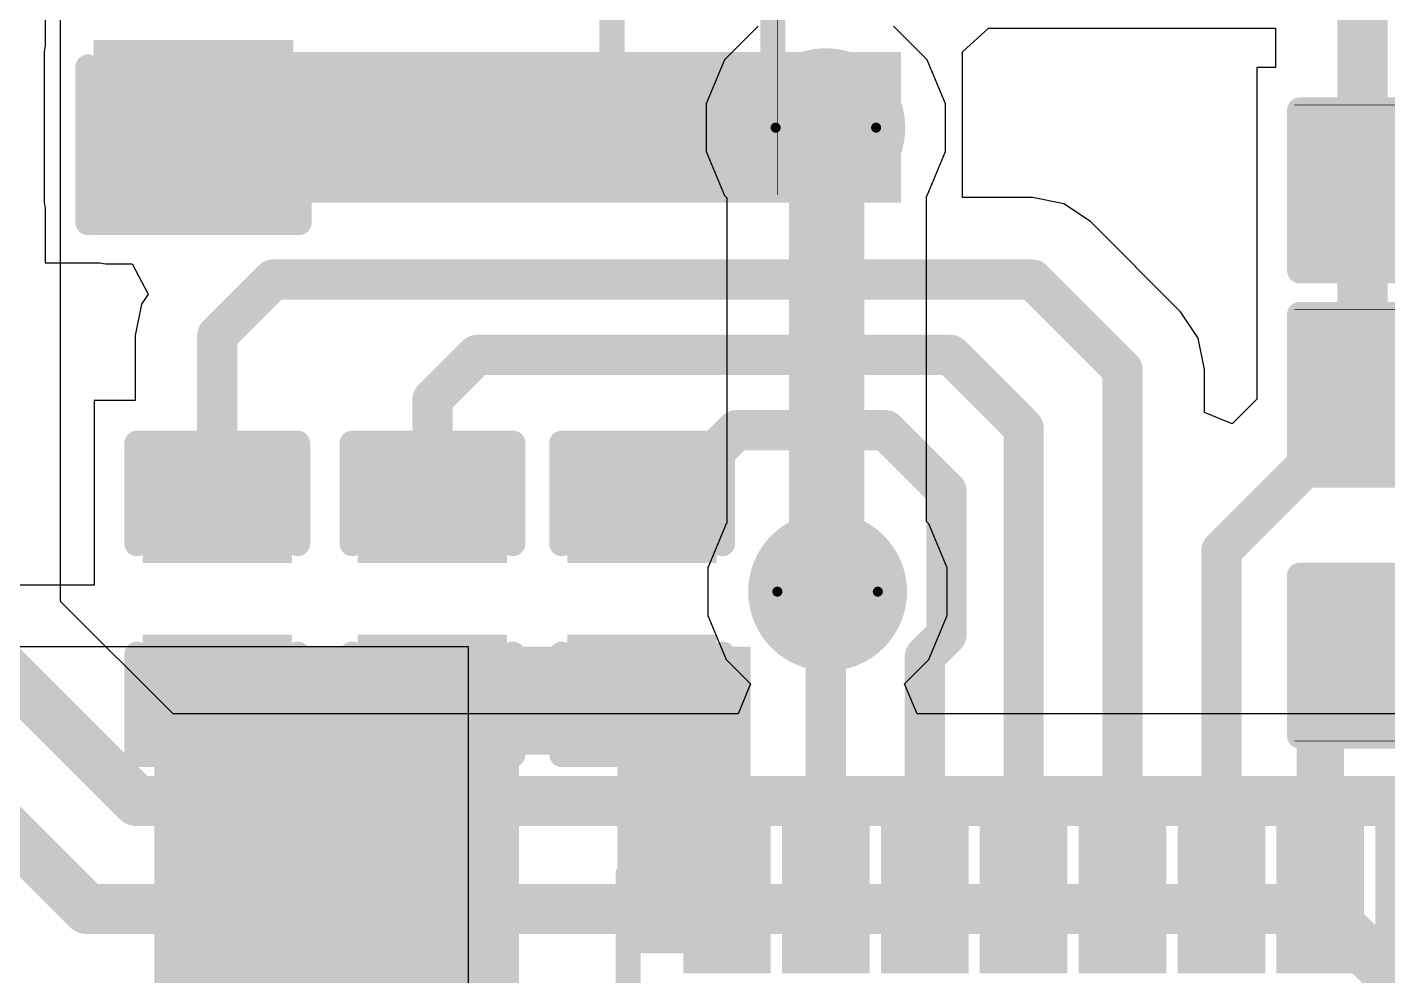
# Model space of a CAD drawing. Header units: inches. Extents: x -46 to 312, y 0 to 111.
# Drawn here: x -36.88 to -30, y 21.39 to 26.18 of the extents above; entities that cross this region are included whole.
import ezdxf

# ---------------------------------------------------------------- set-up
doc = ezdxf.new("R2010")
doc.units = ezdxf.units.IN
for name, color, linetype in [('Bottom Layer', 5, 'Continuous'), ('Bottom Solder', 6, 'Continuous'), ('Drill Drawing', 1, 'Continuous'), ('Top Layer', 1, 'Continuous'), ('Top Overlay', 2, 'Continuous'), ('Top Paste', 8, 'Continuous'), ('Top Solder', 216, 'Continuous'), ('Via Holes', 16, 'Continuous')]:
    doc.layers.add(name, color=color, linetype=linetype)

# ---------------------------------------------------------------- blocks, each defined once
blk = doc.blocks.new('20_VQFN__3_5_4_5__7')
at = {"layer": 'Top Layer'}
for points in [[(1.35, 1.87), (1.95, 1.87), (1.95, 1.63), (1.35, 1.63)], [(1.35, 1.37), (1.95, 1.37), (1.95, 1.13), (1.35, 1.13)], [(1.35, 0.87), (1.95, 0.87), (1.95, 0.63), (1.35, 0.63)], [(1.35, 0.37), (1.95, 0.37), (1.95, 0.13), (1.35, 0.13)], [(1.35, -0.13), (1.95, -0.13), (1.95, -0.37), (1.35, -0.37)], [(1.35, -0.63), (1.95, -0.63), (1.95, -0.87), (1.35, -0.87)], [(1.35, -1.13), (1.95, -1.13), (1.95, -1.37), (1.35, -1.37)]]:
    blk.add_hatch(color=1, dxfattribs=at).paths.add_polyline_path(points)
at = {"layer": 'Top Paste'}
for points in [[(1.35, 1.87), (1.95, 1.87), (1.95, 1.63), (1.35, 1.63)], [(1.35, 1.37), (1.95, 1.37), (1.95, 1.13), (1.35, 1.13)], [(1.35, 0.87), (1.95, 0.87), (1.95, 0.63), (1.35, 0.63)], [(1.35, 0.37), (1.95, 0.37), (1.95, 0.13), (1.35, 0.13)], [(1.35, -0.13), (1.95, -0.13), (1.95, -0.37), (1.35, -0.37)], [(1.35, -0.63), (1.95, -0.63), (1.95, -0.87), (1.35, -0.87)], [(1.35, -1.13), (1.95, -1.13), (1.95, -1.37), (1.35, -1.37)]]:
    blk.add_hatch(color=8, dxfattribs=at).paths.add_polyline_path(points)
at = {"layer": 'Top Solder'}
for points in [[(1.2484, 1.9716), (2.0516, 1.9716), (2.0516, 1.5284), (1.2484, 1.5284)], [(1.2484, 1.4716), (2.0516, 1.4716), (2.0516, 1.0284), (1.2484, 1.0284)], [(1.2484, 0.9716), (2.0516, 0.9716), (2.0516, 0.5284), (1.2484, 0.5284)], [(1.2484, 0.4716), (2.0516, 0.4716), (2.0516, 0.0284), (1.2484, 0.0284)], [(1.2484, -0.0284), (2.0516, -0.0284), (2.0516, -0.4716), (1.2484, -0.4716)], [(1.2484, -0.5284), (2.0516, -0.5284), (2.0516, -0.9716), (1.2484, -0.9716)], [(1.2484, -1.0284), (2.0516, -1.0284), (2.0516, -1.4716), (1.2484, -1.4716)], [(1.2484, -1.5284), (2.0516, -1.5284), (2.0516, -1.9716), (1.2484, -1.9716)]]:
    blk.add_hatch(color=216, dxfattribs=at).paths.add_polyline_path(points)
at = {"layer": 'Top Overlay'}
for points in [[(1.1, 2.25, 0.127, 0.127, 0), (1.75, 2.25, 0.127, 0.127, 0)], [(1.75, 2.25, 0.127, 0.127, 0), (1.75, 2.1, 0.127, 0.127, 0)]]:
    blk.add_lwpolyline(points, format="xyseb", dxfattribs=at)
for points in [[(1.7182, 2.25, 0.0635, 0.0635, 1), (1.7817, 2.25, 0.0635, 0.0635, 1)], [(1.7182, 2.25, 0.0635, 0.0635, 1), (1.7817, 2.25, 0.0635, 0.0635, 1)], [(1.7182, 2.1, 0.0635, 0.0635, 1), (1.7817, 2.1, 0.0635, 0.0635, 1)]]:
    blk.add_lwpolyline(points, format="xyseb", close=True, dxfattribs=at)
blk = doc.blocks.new('R___0402_16')
at = {"layer": 'Top Layer'}
for points in [[(-0.6985, -0.3175), (-0.6985, 0.3175), (-0.2413, 0.3175), (-0.2413, -0.3175)], [(0.2413, -0.3175), (0.2413, 0.3175), (0.6985, 0.3175), (0.6985, -0.3175)]]:
    blk.add_hatch(color=1, dxfattribs=at).paths.add_polyline_path(points)
at = {"layer": 'Top Paste'}
for points in [[(-0.6985, -0.3175), (-0.6985, 0.3175), (-0.2413, 0.3175), (-0.2413, -0.3175)], [(0.2413, -0.3175), (0.2413, 0.3175), (0.6985, 0.3175), (0.6985, -0.3175)]]:
    blk.add_hatch(color=8, dxfattribs=at).paths.add_polyline_path(points)
at = {"layer": 'Top Solder'}
for points in [[(-0.7535, -0.3725), (-0.7535, 0.3725), (-0.1863, 0.3725), (-0.1863, -0.3725)], [(0.1863, -0.3725), (0.1863, 0.3725), (0.7535, 0.3725), (0.7535, -0.3725)]]:
    blk.add_hatch(color=216, dxfattribs=at).paths.add_polyline_path(points)
at = {"layer": 'Top Overlay'}
for points in [[(-0.7874, -0.4064, 0.127, 0.127, 0), (-0.7874, 0.4064, 0.127, 0.127, 0)], [(-0.7874, 0.4064, 0.127, 0.127, 0), (0.7874, 0.4064, 0.127, 0.127, 0)], [(0.7874, -0.4064, 0.127, 0.127, 0), (0.7874, 0.4064, 0.127, 0.127, 0)], [(-0.7874, -0.4064, 0.127, 0.127, 0), (0.7874, -0.4064, 0.127, 0.127, 0)], [(-0.8128, -0.4318, 0.00323, 0.00323, 0), (0.8128, -0.4318, 0.00323, 0.00323, 0)]]:
    blk.add_lwpolyline(points, format="xyseb", dxfattribs=at)
for points in [[(-0.8191, 0.4064, 0.0635, 0.0635, 1), (-0.7556, 0.4064, 0.0635, 0.0635, 1)], [(-0.8191, 0.4064, 0.0635, 0.0635, 1), (-0.7556, 0.4064, 0.0635, 0.0635, 1)], [(0.7556, 0.4064, 0.0635, 0.0635, 1), (0.8191, 0.4064, 0.0635, 0.0635, 1)], [(0.7556, 0.4064, 0.0635, 0.0635, 1), (0.8191, 0.4064, 0.0635, 0.0635, 1)], [(-0.8191, -0.4064, 0.0635, 0.0635, 1), (-0.7556, -0.4064, 0.0635, 0.0635, 1)], [(-0.8191, -0.4064, 0.0635, 0.0635, 1), (-0.7556, -0.4064, 0.0635, 0.0635, 1)], [(0.7556, -0.4064, 0.0635, 0.0635, 1), (0.8191, -0.4064, 0.0635, 0.0635, 1)], [(0.7556, -0.4064, 0.0635, 0.0635, 1), (0.8191, -0.4064, 0.0635, 0.0635, 1)], [(-0.8136, -0.4318, 0.00161, 0.00161, 1), (-0.812, -0.4318, 0.00161, 0.00161, 1)], [(0.812, -0.4318, 0.00161, 0.00161, 1), (0.8136, -0.4318, 0.00161, 0.00161, 1)]]:
    blk.add_lwpolyline(points, format="xyseb", close=True, dxfattribs=at)
blk = doc.blocks.new('R___0402_17')
at = {"layer": 'Top Layer'}
for points in [[(-0.6985, -0.3175), (-0.6985, 0.3175), (-0.2413, 0.3175), (-0.2413, -0.3175)], [(0.2413, -0.3175), (0.2413, 0.3175), (0.6985, 0.3175), (0.6985, -0.3175)]]:
    blk.add_hatch(color=1, dxfattribs=at).paths.add_polyline_path(points)
at = {"layer": 'Top Paste'}
for points in [[(-0.6985, -0.3175), (-0.6985, 0.3175), (-0.2413, 0.3175), (-0.2413, -0.3175)], [(0.2413, -0.3175), (0.2413, 0.3175), (0.6985, 0.3175), (0.6985, -0.3175)]]:
    blk.add_hatch(color=8, dxfattribs=at).paths.add_polyline_path(points)
at = {"layer": 'Top Solder'}
for points in [[(-0.7535, -0.3725), (-0.7535, 0.3725), (-0.1863, 0.3725), (-0.1863, -0.3725)], [(0.1863, -0.3725), (0.1863, 0.3725), (0.7535, 0.3725), (0.7535, -0.3725)]]:
    blk.add_hatch(color=216, dxfattribs=at).paths.add_polyline_path(points)
at = {"layer": 'Top Overlay'}
for points in [[(-0.7874, 0.4064, 0.127, 0.127, 0), (-0.7874, -0.4064, 0.127, 0.127, 0)], [(0.7874, 0.4064, 0.127, 0.127, 0), (-0.7874, 0.4064, 0.127, 0.127, 0)], [(0.7874, 0.4064, 0.127, 0.127, 0), (0.7874, -0.4064, 0.127, 0.127, 0)], [(0.7874, -0.4064, 0.127, 0.127, 0), (-0.7874, -0.4064, 0.127, 0.127, 0)], [(0.8128, -0.4318, 0.00323, 0.00323, 0), (-0.8128, -0.4318, 0.00323, 0.00323, 0)]]:
    blk.add_lwpolyline(points, format="xyseb", dxfattribs=at)
for points in [[(-0.8191, 0.4064, 0.0635, 0.0635, 1), (-0.7556, 0.4064, 0.0635, 0.0635, 1)], [(-0.8191, 0.4064, 0.0635, 0.0635, 1), (-0.7556, 0.4064, 0.0635, 0.0635, 1)], [(0.7556, 0.4064, 0.0635, 0.0635, 1), (0.8191, 0.4064, 0.0635, 0.0635, 1)], [(0.7556, 0.4064, 0.0635, 0.0635, 1), (0.8191, 0.4064, 0.0635, 0.0635, 1)], [(-0.8191, -0.4064, 0.0635, 0.0635, 1), (-0.7556, -0.4064, 0.0635, 0.0635, 1)], [(-0.8191, -0.4064, 0.0635, 0.0635, 1), (-0.7556, -0.4064, 0.0635, 0.0635, 1)], [(0.7556, -0.4064, 0.0635, 0.0635, 1), (0.8191, -0.4064, 0.0635, 0.0635, 1)], [(0.7556, -0.4064, 0.0635, 0.0635, 1), (0.8191, -0.4064, 0.0635, 0.0635, 1)], [(-0.8136, -0.4318, 0.00161, 0.00161, 1), (-0.812, -0.4318, 0.00161, 0.00161, 1)], [(0.812, -0.4318, 0.00161, 0.00161, 1), (0.8136, -0.4318, 0.00161, 0.00161, 1)]]:
    blk.add_lwpolyline(points, format="xyseb", close=True, dxfattribs=at)
blk = doc.blocks.new('R___0402_18')
at = {"layer": 'Top Layer'}
for points in [[(-0.6985, -0.3175), (-0.6985, 0.3175), (-0.2413, 0.3175), (-0.2413, -0.3175)], [(0.2413, -0.3175), (0.2413, 0.3175), (0.6985, 0.3175), (0.6985, -0.3175)]]:
    blk.add_hatch(color=1, dxfattribs=at).paths.add_polyline_path(points)
at = {"layer": 'Top Paste'}
for points in [[(-0.6985, -0.3175), (-0.6985, 0.3175), (-0.2413, 0.3175), (-0.2413, -0.3175)], [(0.2413, -0.3175), (0.2413, 0.3175), (0.6985, 0.3175), (0.6985, -0.3175)]]:
    blk.add_hatch(color=8, dxfattribs=at).paths.add_polyline_path(points)
at = {"layer": 'Top Solder'}
for points in [[(-0.7535, -0.3725), (-0.7535, 0.3725), (-0.1863, 0.3725), (-0.1863, -0.3725)], [(0.1863, -0.3725), (0.1863, 0.3725), (0.7535, 0.3725), (0.7535, -0.3725)]]:
    blk.add_hatch(color=216, dxfattribs=at).paths.add_polyline_path(points)
at = {"layer": 'Top Overlay'}
for points in [[(-0.7874, 0.4064, 0.127, 0.127, 0), (-0.7874, -0.4064, 0.127, 0.127, 0)], [(0.7874, 0.4064, 0.127, 0.127, 0), (-0.7874, 0.4064, 0.127, 0.127, 0)], [(0.7874, 0.4064, 0.127, 0.127, 0), (0.7874, -0.4064, 0.127, 0.127, 0)], [(0.7874, -0.4064, 0.127, 0.127, 0), (-0.7874, -0.4064, 0.127, 0.127, 0)], [(0.8128, -0.4318, 0.00323, 0.00323, 0), (-0.8128, -0.4318, 0.00323, 0.00323, 0)]]:
    blk.add_lwpolyline(points, format="xyseb", dxfattribs=at)
for points in [[(-0.8191, 0.4064, 0.0635, 0.0635, 1), (-0.7556, 0.4064, 0.0635, 0.0635, 1)], [(-0.8191, 0.4064, 0.0635, 0.0635, 1), (-0.7556, 0.4064, 0.0635, 0.0635, 1)], [(0.7556, 0.4064, 0.0635, 0.0635, 1), (0.8191, 0.4064, 0.0635, 0.0635, 1)], [(0.7556, 0.4064, 0.0635, 0.0635, 1), (0.8191, 0.4064, 0.0635, 0.0635, 1)], [(-0.8191, -0.4064, 0.0635, 0.0635, 1), (-0.7556, -0.4064, 0.0635, 0.0635, 1)], [(-0.8191, -0.4064, 0.0635, 0.0635, 1), (-0.7556, -0.4064, 0.0635, 0.0635, 1)], [(0.7556, -0.4064, 0.0635, 0.0635, 1), (0.8191, -0.4064, 0.0635, 0.0635, 1)], [(0.7556, -0.4064, 0.0635, 0.0635, 1), (0.8191, -0.4064, 0.0635, 0.0635, 1)], [(-0.8136, -0.4318, 0.00161, 0.00161, 1), (-0.812, -0.4318, 0.00161, 0.00161, 1)], [(0.812, -0.4318, 0.00161, 0.00161, 1), (0.8136, -0.4318, 0.00161, 0.00161, 1)]]:
    blk.add_lwpolyline(points, format="xyseb", close=True, dxfattribs=at)
blk = doc.blocks.new('R___0402_22')
at = {"layer": 'Top Layer'}
for points in [[(-0.6985, -0.3175), (-0.6985, 0.3175), (-0.2413, 0.3175), (-0.2413, -0.3175)], [(0.2413, -0.3175), (0.2413, 0.3175), (0.6985, 0.3175), (0.6985, -0.3175)]]:
    blk.add_hatch(color=1, dxfattribs=at).paths.add_polyline_path(points)
at = {"layer": 'Top Paste'}
for points in [[(-0.6985, -0.3175), (-0.6985, 0.3175), (-0.2413, 0.3175), (-0.2413, -0.3175)], [(0.2413, -0.3175), (0.2413, 0.3175), (0.6985, 0.3175), (0.6985, -0.3175)]]:
    blk.add_hatch(color=8, dxfattribs=at).paths.add_polyline_path(points)
at = {"layer": 'Top Solder'}
for points in [[(-0.7535, -0.3725), (-0.7535, 0.3725), (-0.1863, 0.3725), (-0.1863, -0.3725)], [(0.1863, -0.3725), (0.1863, 0.3725), (0.7535, 0.3725), (0.7535, -0.3725)]]:
    blk.add_hatch(color=216, dxfattribs=at).paths.add_polyline_path(points)
at = {"layer": 'Top Overlay'}
for points in [[(-0.7874, 0.4064, 0.127, 0.127, 0), (-0.7874, -0.4064, 0.127, 0.127, 0)], [(-0.7874, 0.4064, 0.127, 0.127, 0), (0.7874, 0.4064, 0.127, 0.127, 0)], [(0.7874, 0.4064, 0.127, 0.127, 0), (0.7874, -0.4064, 0.127, 0.127, 0)], [(-0.7874, -0.4064, 0.127, 0.127, 0), (0.7874, -0.4064, 0.127, 0.127, 0)], [(-0.8128, -0.4318, 0.00323, 0.00323, 0), (0.8128, -0.4318, 0.00323, 0.00323, 0)]]:
    blk.add_lwpolyline(points, format="xyseb", dxfattribs=at)
for points in [[(-0.8191, 0.4064, 0.0635, 0.0635, 1), (-0.7556, 0.4064, 0.0635, 0.0635, 1)], [(-0.8191, 0.4064, 0.0635, 0.0635, 1), (-0.7556, 0.4064, 0.0635, 0.0635, 1)], [(0.7556, 0.4064, 0.0635, 0.0635, 1), (0.8191, 0.4064, 0.0635, 0.0635, 1)], [(0.7556, 0.4064, 0.0635, 0.0635, 1), (0.8191, 0.4064, 0.0635, 0.0635, 1)], [(-0.8191, -0.4064, 0.0635, 0.0635, 1), (-0.7556, -0.4064, 0.0635, 0.0635, 1)], [(-0.8191, -0.4064, 0.0635, 0.0635, 1), (-0.7556, -0.4064, 0.0635, 0.0635, 1)], [(0.7556, -0.4064, 0.0635, 0.0635, 1), (0.8191, -0.4064, 0.0635, 0.0635, 1)], [(0.7556, -0.4064, 0.0635, 0.0635, 1), (0.8191, -0.4064, 0.0635, 0.0635, 1)], [(-0.8136, -0.4318, 0.00161, 0.00161, 1), (-0.812, -0.4318, 0.00161, 0.00161, 1)], [(0.812, -0.4318, 0.00161, 0.00161, 1), (0.8136, -0.4318, 0.00161, 0.00161, 1)]]:
    blk.add_lwpolyline(points, format="xyseb", close=True, dxfattribs=at)
blk = doc.blocks.new('C___0402_52')
at = {"layer": 'Top Layer'}
for points in [[(-0.6985, -0.3175), (-0.6985, 0.3175), (-0.2413, 0.3175), (-0.2413, -0.3175)], [(0.2413, -0.3175), (0.2413, 0.3175), (0.6985, 0.3175), (0.6985, -0.3175)]]:
    blk.add_hatch(color=1, dxfattribs=at).paths.add_polyline_path(points)
at = {"layer": 'Top Paste'}
for points in [[(-0.6985, -0.3175), (-0.6985, 0.3175), (-0.2413, 0.3175), (-0.2413, -0.3175)], [(0.2413, -0.3175), (0.2413, 0.3175), (0.6985, 0.3175), (0.6985, -0.3175)]]:
    blk.add_hatch(color=8, dxfattribs=at).paths.add_polyline_path(points)
at = {"layer": 'Top Solder'}
for points in [[(-0.7585, -0.3775), (-0.7585, 0.3775), (-0.1813, 0.3775), (-0.1813, -0.3775)], [(0.1813, -0.3775), (0.1813, 0.3775), (0.7585, 0.3775), (0.7585, -0.3775)]]:
    blk.add_hatch(color=216, dxfattribs=at).paths.add_polyline_path(points)
at = {"layer": 'Top Overlay'}
for points in [[(-0.7874, 0.4064, 0.127, 0.127, 0), (-0.7874, -0.4064, 0.127, 0.127, 0)], [(-0.7874, 0.4064, 0.127, 0.127, 0), (-0.2794, 0.4064, 0.127, 0.127, 0)], [(0.2794, 0.4064, 0.127, 0.127, 0), (0.7874, 0.4064, 0.127, 0.127, 0)], [(0.7874, 0.4064, 0.127, 0.127, 0), (0.7874, -0.4064, 0.127, 0.127, 0)], [(-0.7874, -0.4064, 0.127, 0.127, 0), (-0.2794, -0.4064, 0.127, 0.127, 0)], [(0.2794, -0.4064, 0.127, 0.127, 0), (0.7874, -0.4064, 0.127, 0.127, 0)]]:
    blk.add_lwpolyline(points, format="xyseb", dxfattribs=at)
for points in [[(-0.8191, 0.4064, 0.0635, 0.0635, 1), (-0.7556, 0.4064, 0.0635, 0.0635, 1)], [(-0.8191, 0.4064, 0.0635, 0.0635, 1), (-0.7556, 0.4064, 0.0635, 0.0635, 1)], [(-0.3111, 0.4064, 0.0635, 0.0635, 1), (-0.2477, 0.4064, 0.0635, 0.0635, 1)], [(0.2477, 0.4064, 0.0635, 0.0635, 1), (0.3111, 0.4064, 0.0635, 0.0635, 1)], [(0.7556, 0.4064, 0.0635, 0.0635, 1), (0.8191, 0.4064, 0.0635, 0.0635, 1)], [(0.7556, 0.4064, 0.0635, 0.0635, 1), (0.8191, 0.4064, 0.0635, 0.0635, 1)], [(-0.8191, -0.4064, 0.0635, 0.0635, 1), (-0.7556, -0.4064, 0.0635, 0.0635, 1)], [(-0.8191, -0.4064, 0.0635, 0.0635, 1), (-0.7556, -0.4064, 0.0635, 0.0635, 1)], [(-0.3111, -0.4064, 0.0635, 0.0635, 1), (-0.2477, -0.4064, 0.0635, 0.0635, 1)], [(0.2477, -0.4064, 0.0635, 0.0635, 1), (0.3111, -0.4064, 0.0635, 0.0635, 1)], [(0.7556, -0.4064, 0.0635, 0.0635, 1), (0.8191, -0.4064, 0.0635, 0.0635, 1)], [(0.7556, -0.4064, 0.0635, 0.0635, 1), (0.8191, -0.4064, 0.0635, 0.0635, 1)]]:
    blk.add_lwpolyline(points, format="xyseb", close=True, dxfattribs=at)
blk = doc.blocks.new('C___0402_53')
at = {"layer": 'Top Layer'}
for points in [[(-0.6985, -0.3175), (-0.6985, 0.3175), (-0.2413, 0.3175), (-0.2413, -0.3175)], [(0.2413, -0.3175), (0.2413, 0.3175), (0.6985, 0.3175), (0.6985, -0.3175)]]:
    blk.add_hatch(color=1, dxfattribs=at).paths.add_polyline_path(points)
at = {"layer": 'Top Paste'}
for points in [[(-0.6985, -0.3175), (-0.6985, 0.3175), (-0.2413, 0.3175), (-0.2413, -0.3175)], [(0.2413, -0.3175), (0.2413, 0.3175), (0.6985, 0.3175), (0.6985, -0.3175)]]:
    blk.add_hatch(color=8, dxfattribs=at).paths.add_polyline_path(points)
at = {"layer": 'Top Solder'}
for points in [[(-0.7585, -0.3775), (-0.7585, 0.3775), (-0.1813, 0.3775), (-0.1813, -0.3775)], [(0.1813, -0.3775), (0.1813, 0.3775), (0.7585, 0.3775), (0.7585, -0.3775)]]:
    blk.add_hatch(color=216, dxfattribs=at).paths.add_polyline_path(points)
at = {"layer": 'Top Overlay'}
for points in [[(-0.7874, 0.4064, 0.127, 0.127, 0), (-0.2794, 0.4064, 0.127, 0.127, 0)], [(-0.7874, 0.4064, 0.127, 0.127, 0), (-0.7874, -0.4064, 0.127, 0.127, 0)], [(0.2794, 0.4064, 0.127, 0.127, 0), (0.7874, 0.4064, 0.127, 0.127, 0)], [(0.7874, 0.4064, 0.127, 0.127, 0), (0.7874, -0.4064, 0.127, 0.127, 0)], [(-0.7874, -0.4064, 0.127, 0.127, 0), (-0.2794, -0.4064, 0.127, 0.127, 0)], [(0.2794, -0.4064, 0.127, 0.127, 0), (0.7874, -0.4064, 0.127, 0.127, 0)]]:
    blk.add_lwpolyline(points, format="xyseb", dxfattribs=at)
for points in [[(-0.8191, 0.4064, 0.0635, 0.0635, 1), (-0.7556, 0.4064, 0.0635, 0.0635, 1)], [(-0.8191, 0.4064, 0.0635, 0.0635, 1), (-0.7556, 0.4064, 0.0635, 0.0635, 1)], [(-0.3111, 0.4064, 0.0635, 0.0635, 1), (-0.2477, 0.4064, 0.0635, 0.0635, 1)], [(0.2477, 0.4064, 0.0635, 0.0635, 1), (0.3111, 0.4064, 0.0635, 0.0635, 1)], [(0.7556, 0.4064, 0.0635, 0.0635, 1), (0.8191, 0.4064, 0.0635, 0.0635, 1)], [(0.7556, 0.4064, 0.0635, 0.0635, 1), (0.8191, 0.4064, 0.0635, 0.0635, 1)], [(-0.8191, -0.4064, 0.0635, 0.0635, 1), (-0.7556, -0.4064, 0.0635, 0.0635, 1)], [(-0.8191, -0.4064, 0.0635, 0.0635, 1), (-0.7556, -0.4064, 0.0635, 0.0635, 1)], [(-0.3111, -0.4064, 0.0635, 0.0635, 1), (-0.2477, -0.4064, 0.0635, 0.0635, 1)], [(0.2477, -0.4064, 0.0635, 0.0635, 1), (0.3111, -0.4064, 0.0635, 0.0635, 1)], [(0.7556, -0.4064, 0.0635, 0.0635, 1), (0.8191, -0.4064, 0.0635, 0.0635, 1)], [(0.7556, -0.4064, 0.0635, 0.0635, 1), (0.8191, -0.4064, 0.0635, 0.0635, 1)]]:
    blk.add_lwpolyline(points, format="xyseb", close=True, dxfattribs=at)
blk = doc.blocks.new('C___0402_54')
at = {"layer": 'Top Layer'}
for points in [[(-0.6985, -0.3175), (-0.6985, 0.3175), (-0.2413, 0.3175), (-0.2413, -0.3175)], [(0.2413, -0.3175), (0.2413, 0.3175), (0.6985, 0.3175), (0.6985, -0.3175)]]:
    blk.add_hatch(color=1, dxfattribs=at).paths.add_polyline_path(points)
at = {"layer": 'Top Paste'}
for points in [[(-0.6985, -0.3175), (-0.6985, 0.3175), (-0.2413, 0.3175), (-0.2413, -0.3175)], [(0.2413, -0.3175), (0.2413, 0.3175), (0.6985, 0.3175), (0.6985, -0.3175)]]:
    blk.add_hatch(color=8, dxfattribs=at).paths.add_polyline_path(points)
at = {"layer": 'Top Solder'}
for points in [[(-0.7585, -0.3775), (-0.7585, 0.3775), (-0.1813, 0.3775), (-0.1813, -0.3775)], [(0.1813, -0.3775), (0.1813, 0.3775), (0.7585, 0.3775), (0.7585, -0.3775)]]:
    blk.add_hatch(color=216, dxfattribs=at).paths.add_polyline_path(points)
at = {"layer": 'Top Overlay'}
for points in [[(-0.7874, 0.4064, 0.127, 0.127, 0), (-0.2794, 0.4064, 0.127, 0.127, 0)], [(-0.7874, 0.4064, 0.127, 0.127, 0), (-0.7874, -0.4064, 0.127, 0.127, 0)], [(0.2794, 0.4064, 0.127, 0.127, 0), (0.7874, 0.4064, 0.127, 0.127, 0)], [(0.7874, 0.4064, 0.127, 0.127, 0), (0.7874, -0.4064, 0.127, 0.127, 0)], [(-0.7874, -0.4064, 0.127, 0.127, 0), (-0.2794, -0.4064, 0.127, 0.127, 0)], [(0.2794, -0.4064, 0.127, 0.127, 0), (0.7874, -0.4064, 0.127, 0.127, 0)]]:
    blk.add_lwpolyline(points, format="xyseb", dxfattribs=at)
for points in [[(-0.8191, 0.4064, 0.0635, 0.0635, 1), (-0.7556, 0.4064, 0.0635, 0.0635, 1)], [(-0.8191, 0.4064, 0.0635, 0.0635, 1), (-0.7556, 0.4064, 0.0635, 0.0635, 1)], [(-0.3111, 0.4064, 0.0635, 0.0635, 1), (-0.2477, 0.4064, 0.0635, 0.0635, 1)], [(0.2477, 0.4064, 0.0635, 0.0635, 1), (0.3111, 0.4064, 0.0635, 0.0635, 1)], [(0.7556, 0.4064, 0.0635, 0.0635, 1), (0.8191, 0.4064, 0.0635, 0.0635, 1)], [(0.7556, 0.4064, 0.0635, 0.0635, 1), (0.8191, 0.4064, 0.0635, 0.0635, 1)], [(-0.8191, -0.4064, 0.0635, 0.0635, 1), (-0.7556, -0.4064, 0.0635, 0.0635, 1)], [(-0.8191, -0.4064, 0.0635, 0.0635, 1), (-0.7556, -0.4064, 0.0635, 0.0635, 1)], [(-0.3111, -0.4064, 0.0635, 0.0635, 1), (-0.2477, -0.4064, 0.0635, 0.0635, 1)], [(0.2477, -0.4064, 0.0635, 0.0635, 1), (0.3111, -0.4064, 0.0635, 0.0635, 1)], [(0.7556, -0.4064, 0.0635, 0.0635, 1), (0.8191, -0.4064, 0.0635, 0.0635, 1)], [(0.7556, -0.4064, 0.0635, 0.0635, 1), (0.8191, -0.4064, 0.0635, 0.0635, 1)]]:
    blk.add_lwpolyline(points, format="xyseb", close=True, dxfattribs=at)
blk = doc.blocks.new('C___0402_55')
at = {"layer": 'Top Layer'}
for points in [[(-0.6985, -0.3175), (-0.6985, 0.3175), (-0.2413, 0.3175), (-0.2413, -0.3175)], [(0.2413, -0.3175), (0.2413, 0.3175), (0.6985, 0.3175), (0.6985, -0.3175)]]:
    blk.add_hatch(color=1, dxfattribs=at).paths.add_polyline_path(points)
at = {"layer": 'Top Paste'}
for points in [[(-0.6985, -0.3175), (-0.6985, 0.3175), (-0.2413, 0.3175), (-0.2413, -0.3175)], [(0.2413, -0.3175), (0.2413, 0.3175), (0.6985, 0.3175), (0.6985, -0.3175)]]:
    blk.add_hatch(color=8, dxfattribs=at).paths.add_polyline_path(points)
at = {"layer": 'Top Solder'}
for points in [[(-0.7585, -0.3775), (-0.7585, 0.3775), (-0.1813, 0.3775), (-0.1813, -0.3775)], [(0.1813, -0.3775), (0.1813, 0.3775), (0.7585, 0.3775), (0.7585, -0.3775)]]:
    blk.add_hatch(color=216, dxfattribs=at).paths.add_polyline_path(points)
at = {"layer": 'Top Overlay'}
for points in [[(-0.2794, 0.4064, 0.127, 0.127, 0), (-0.7874, 0.4064, 0.127, 0.127, 0)], [(-0.7874, -0.4064, 0.127, 0.127, 0), (-0.7874, 0.4064, 0.127, 0.127, 0)], [(0.7874, 0.4064, 0.127, 0.127, 0), (0.2794, 0.4064, 0.127, 0.127, 0)], [(0.7874, -0.4064, 0.127, 0.127, 0), (0.7874, 0.4064, 0.127, 0.127, 0)], [(-0.2794, -0.4064, 0.127, 0.127, 0), (-0.7874, -0.4064, 0.127, 0.127, 0)], [(0.7874, -0.4064, 0.127, 0.127, 0), (0.2794, -0.4064, 0.127, 0.127, 0)]]:
    blk.add_lwpolyline(points, format="xyseb", dxfattribs=at)
for points in [[(-0.8191, 0.4064, 0.0635, 0.0635, 1), (-0.7556, 0.4064, 0.0635, 0.0635, 1)], [(-0.8191, 0.4064, 0.0635, 0.0635, 1), (-0.7556, 0.4064, 0.0635, 0.0635, 1)], [(-0.3111, 0.4064, 0.0635, 0.0635, 1), (-0.2477, 0.4064, 0.0635, 0.0635, 1)], [(0.2477, 0.4064, 0.0635, 0.0635, 1), (0.3111, 0.4064, 0.0635, 0.0635, 1)], [(0.7556, 0.4064, 0.0635, 0.0635, 1), (0.8191, 0.4064, 0.0635, 0.0635, 1)], [(0.7556, 0.4064, 0.0635, 0.0635, 1), (0.8191, 0.4064, 0.0635, 0.0635, 1)], [(-0.8191, -0.4064, 0.0635, 0.0635, 1), (-0.7556, -0.4064, 0.0635, 0.0635, 1)], [(-0.8191, -0.4064, 0.0635, 0.0635, 1), (-0.7556, -0.4064, 0.0635, 0.0635, 1)], [(-0.3111, -0.4064, 0.0635, 0.0635, 1), (-0.2477, -0.4064, 0.0635, 0.0635, 1)], [(0.2477, -0.4064, 0.0635, 0.0635, 1), (0.3111, -0.4064, 0.0635, 0.0635, 1)], [(0.7556, -0.4064, 0.0635, 0.0635, 1), (0.8191, -0.4064, 0.0635, 0.0635, 1)], [(0.7556, -0.4064, 0.0635, 0.0635, 1), (0.8191, -0.4064, 0.0635, 0.0635, 1)]]:
    blk.add_lwpolyline(points, format="xyseb", close=True, dxfattribs=at)
blk = doc.blocks.new('C___0603_56')
at = {"layer": 'Top Layer'}
for points in [[(-0.381, 0.4445), (-0.381, -0.4445), (-1.143, -0.4445), (-1.143, 0.4445)], [(1.143, 0.4445), (1.143, -0.4445), (0.381, -0.4445), (0.381, 0.4445)]]:
    blk.add_hatch(color=1, dxfattribs=at).paths.add_polyline_path(points)
at = {"layer": 'Top Paste'}
for points in [[(-0.381, 0.4445), (-0.381, -0.4445), (-1.143, -0.4445), (-1.143, 0.4445)], [(1.143, 0.4445), (1.143, -0.4445), (0.381, -0.4445), (0.381, 0.4445)]]:
    blk.add_hatch(color=8, dxfattribs=at).paths.add_polyline_path(points)
at = {"layer": 'Top Solder'}
for points in [[(-0.321, 0.5045), (-0.321, -0.5045), (-1.203, -0.5045), (-1.203, 0.5045)], [(1.203, 0.5045), (1.203, -0.5045), (0.321, -0.5045), (0.321, 0.5045)]]:
    blk.add_hatch(color=216, dxfattribs=at).paths.add_polyline_path(points)
at = {"layer": 'Top Overlay'}
for points in [[(-1.2446, -0.5334, 0.127, 0.127, 0), (-1.2446, 0.5334, 0.127, 0.127, 0)], [(-0.4572, 0.5334, 0.127, 0.127, 0), (-1.2446, 0.5334, 0.127, 0.127, 0)], [(1.2446, 0.5334, 0.127, 0.127, 0), (0.4572, 0.5334, 0.127, 0.127, 0)], [(1.2446, -0.5334, 0.127, 0.127, 0), (1.2446, 0.5334, 0.127, 0.127, 0)], [(-0.4572, -0.5334, 0.127, 0.127, 0), (-1.2446, -0.5334, 0.127, 0.127, 0)], [(1.2446, -0.5334, 0.127, 0.127, 0), (0.4572, -0.5334, 0.127, 0.127, 0)]]:
    blk.add_lwpolyline(points, format="xyseb", dxfattribs=at)
for points in [[(-1.2764, 0.5334, 0.0635, 0.0635, 1), (-1.2128, 0.5334, 0.0635, 0.0635, 1)], [(-1.2764, 0.5334, 0.0635, 0.0635, 1), (-1.2128, 0.5334, 0.0635, 0.0635, 1)], [(-0.4889, 0.5334, 0.0635, 0.0635, 1), (-0.4254, 0.5334, 0.0635, 0.0635, 1)], [(0.4254, 0.5334, 0.0635, 0.0635, 1), (0.4889, 0.5334, 0.0635, 0.0635, 1)], [(1.2128, 0.5334, 0.0635, 0.0635, 1), (1.2764, 0.5334, 0.0635, 0.0635, 1)], [(1.2128, 0.5334, 0.0635, 0.0635, 1), (1.2764, 0.5334, 0.0635, 0.0635, 1)], [(-1.2764, -0.5334, 0.0635, 0.0635, 1), (-1.2128, -0.5334, 0.0635, 0.0635, 1)], [(-1.2764, -0.5334, 0.0635, 0.0635, 1), (-1.2128, -0.5334, 0.0635, 0.0635, 1)], [(-0.4889, -0.5334, 0.0635, 0.0635, 1), (-0.4254, -0.5334, 0.0635, 0.0635, 1)], [(0.4254, -0.5334, 0.0635, 0.0635, 1), (0.4889, -0.5334, 0.0635, 0.0635, 1)], [(1.2128, -0.5334, 0.0635, 0.0635, 1), (1.2764, -0.5334, 0.0635, 0.0635, 1)], [(1.2128, -0.5334, 0.0635, 0.0635, 1), (1.2764, -0.5334, 0.0635, 0.0635, 1)]]:
    blk.add_lwpolyline(points, format="xyseb", close=True, dxfattribs=at)

msp = doc.modelspace()

# ---------------------------------------------------------------- hatches: boundary and pattern name
at = {"layer": 'Bottom Layer'}
h = msp.add_hatch(color=5, dxfattribs=at)
edge = h.paths.add_edge_path()
edge.add_arc((-32.8448, 25.676), 0.3, 0, 360)
h = msp.add_hatch(color=5, dxfattribs=at)
edge = h.paths.add_edge_path()
edge.add_arc((-32.8361, 23.3294), 0.3, 0, 360)
at = {"layer": 'Bottom Solder'}
h = msp.add_hatch(color=6, dxfattribs=at)
edge = h.paths.add_edge_path()
edge.add_arc((-32.8448, 25.676), 0.4016, 0, 360)
h = msp.add_hatch(color=6, dxfattribs=at)
edge = h.paths.add_edge_path()
edge.add_arc((-32.8361, 23.3294), 0.4016, 0, 360)
at = {"layer": 'Top Layer'}
for points in [[(-36.4869, 26.0593), (-36.4869, 25.2973), (-32.4648, 25.2973), (-32.4648, 26.0593)], [(-30.4648, 21.5005), (-30.2248, 21.5005), (-30.2248, 23.3232), (-30.4648, 23.3232)], [(-36.2399, 22.5054), (-33.2248, 22.5054), (-33.2248, 23.0515), (-36.2399, 23.0515)], [(-36.2399, 20.3919), (-34.3962, 20.3919), (-34.3962, 23.0515), (-36.2399, 23.0515)], [(-33.8998, 21.5005), (-33.2248, 21.5005), (-33.2248, 23.0515), (-33.8998, 23.0515)]]:
    msp.add_hatch(color=1, dxfattribs=at).paths.add_polyline_path(points)
h = msp.add_hatch(color=1, dxfattribs=at)
edge = h.paths.add_edge_path()
edge.add_arc((-32.8448, 25.676), 0.3, 0, 360)
h = msp.add_hatch(color=1, dxfattribs=at)
edge = h.paths.add_edge_path()
edge.add_arc((-32.8361, 23.3294), 0.3, 0, 360)
at = {"layer": 'Top Solder'}
h = msp.add_hatch(color=216, dxfattribs=at)
edge = h.paths.add_edge_path()
edge.add_arc((-32.8448, 25.676), 0.4016, 0, 360)
h = msp.add_hatch(color=216, dxfattribs=at)
edge = h.paths.add_edge_path()
edge.add_arc((-32.8361, 23.3294), 0.4016, 0, 360)
at = {"layer": 'Via Holes'}
h = msp.add_hatch(color=7, dxfattribs=at)
edge = h.paths.add_edge_path()
edge.add_arc((-32.8448, 25.676), 0.15, 0, 360)
h = msp.add_hatch(color=7, dxfattribs=at)
edge = h.paths.add_edge_path()
edge.add_arc((-32.8361, 23.3294), 0.15, 0, 360)

# ---------------------------------------------------------------- linework, layer by layer
at = {"layer": 'Bottom Layer'}
for p, q in [((-36.7142, 23.28), (-36.7142, 38.8201)), ((-33.1874, 26.1888), (-33.3576, 26.0186)), ((-32.3321, 26.0186), (-32.5022, 26.1888)), ((-33.3576, 26.0186), (-33.4496, 25.7964)), ((-32.24, 25.7964), (-32.3321, 26.0186)), ((-33.4496, 25.7964), (-33.4496, 25.5557)), ((-32.24, 25.5557), (-32.24, 25.7964)), ((-33.4496, 25.5557), (-33.3576, 25.3335)), ((-32.3321, 25.3335), (-32.24, 25.5557)), ((-33.3576, 25.3335), (-33.3455, 25.3214)), ((-33.3455, 25.3214), (-33.3455, 23.6753)), ((-32.3355, 25.3301), (-32.3321, 25.3335)), ((-32.3355, 23.684), (-32.3355, 25.3301)), ((-33.3488, 23.672), (-33.4409, 23.4497)), ((-33.3455, 23.6753), (-33.3488, 23.672)), ((-32.3234, 23.672), (-32.3355, 23.684)), ((-32.2313, 23.4497), (-32.3234, 23.672)), ((-33.4409, 23.4497), (-33.4409, 23.2091)), ((-32.2313, 23.2091), (-32.2313, 23.4497)), ((-36.145, 22.7109), (-36.7142, 23.28)), ((-33.4409, 23.2091), (-33.3488, 22.9868)), ((-32.3234, 22.9868), (-32.2313, 23.2091)), ((-33.3488, 22.9868), (-33.2253, 22.8633)), ((-32.4469, 22.8633), (-32.3234, 22.9868)), ((-33.2253, 22.8633), (-33.2885, 22.7109)), ((-32.3838, 22.7109), (-32.4469, 22.8633)), ((-33.2885, 22.7109), (-36.145, 22.7109)), ((-29.8646, 22.7109), (-32.3838, 22.7109))]:
    msp.add_line(p, q, dxfattribs=at)
for points in [[(-32.8405, 23.3337, 0.381, 0.381, 0), (-32.8405, 25.6717, 0.381, 0.381, 0)], [(-32.8448, 25.676, 0.254, 0.254, 0), (-32.8405, 25.6717, 0.254, 0.254, 0)], [(-32.8405, 23.3337, 0.254, 0.254, 0), (-32.8361, 23.3294, 0.254, 0.254, 0)], [(-37.1544, 23.0977, 0.254, 0.254, 0), (-36.3274, 22.2706, 0.254, 0.254, 0)], [(-37.7444, 22.8891, 0.254, 0.254, 0), (-36.5796, 21.7243, 0.254, 0.254, 0)], [(-36.3274, 22.2706, 0.254, 0.254, 0), (-29.8646, 22.2706, 0.254, 0.254, 0)], [(-36.5796, 21.7243, 0.254, 0.254, 0), (-30.327, 21.7243, 0.254, 0.254, 0)], [(-30.327, 21.7243, 0.254, 0.254, 0), (-28.2814, 19.6787, 0.254, 0.254, 0)]]:
    msp.add_lwpolyline(points, format="xyseb", dxfattribs=at)
for points in [[(-32.9357, 25.6717, 0.1905, 0.1905, 1), (-32.7452, 25.6717, 0.1905, 0.1905, 1)], [(-32.9083, 25.676, 0.127, 0.127, 1), (-32.7813, 25.676, 0.127, 0.127, 1)], [(-32.904, 25.6717, 0.127, 0.127, 1), (-32.777, 25.6717, 0.127, 0.127, 1)], [(-32.9357, 23.3337, 0.1905, 0.1905, 1), (-32.7452, 23.3337, 0.1905, 0.1905, 1)], [(-32.904, 23.3337, 0.127, 0.127, 1), (-32.777, 23.3337, 0.127, 0.127, 1)], [(-32.8996, 23.3294, 0.127, 0.127, 1), (-32.7726, 23.3294, 0.127, 0.127, 1)], [(-36.3909, 22.2706, 0.127, 0.127, 1), (-36.2639, 22.2706, 0.127, 0.127, 1)], [(-36.3909, 22.2706, 0.127, 0.127, 1), (-36.2639, 22.2706, 0.127, 0.127, 1)], [(-36.6431, 21.7243, 0.127, 0.127, 1), (-36.5161, 21.7243, 0.127, 0.127, 1)], [(-36.6431, 21.7243, 0.127, 0.127, 1), (-36.5161, 21.7243, 0.127, 0.127, 1)], [(-30.3905, 21.7243, 0.127, 0.127, 1), (-30.2635, 21.7243, 0.127, 0.127, 1)], [(-30.3905, 21.7243, 0.127, 0.127, 1), (-30.2635, 21.7243, 0.127, 0.127, 1)]]:
    msp.add_lwpolyline(points, format="xyseb", close=True, dxfattribs=at)
at = {"layer": 'Drill Drawing'}
for points in [[(-32.5908, 25.676, 0.0508, 0.0508, 1), (-33.0988, 25.676, 0.0508, 0.0508, 1)], [(-33.1115, 25.676, 0.0254, 0.0254, 1), (-33.0861, 25.676, 0.0254, 0.0254, 1)], [(-32.6035, 25.676, 0.0254, 0.0254, 1), (-32.5781, 25.676, 0.0254, 0.0254, 1)], [(-32.5821, 23.3294, 0.0508, 0.0508, 1), (-33.0901, 23.3294, 0.0508, 0.0508, 1)], [(-33.1028, 23.3294, 0.0254, 0.0254, 1), (-33.0774, 23.3294, 0.0254, 0.0254, 1)], [(-32.5948, 23.3294, 0.0254, 0.0254, 1), (-32.5694, 23.3294, 0.0254, 0.0254, 1)]]:
    msp.add_lwpolyline(points, format="xyseb", close=True, dxfattribs=at)
at = {"layer": 'Top Layer'}
for p, q in [((-36.7917, 26.3641), (-36.7917, 26.0893)), ((-32.1541, 26.0593), (-32.0225, 26.1789)), ((-32.0225, 26.1789), (-30.572, 26.1789)), ((-30.572, 26.1789), (-30.572, 25.9808)), ((-36.7917, 26.0893), (-36.7977, 26.0593)), ((-36.7977, 26.0593), (-36.7977, 25.2973)), ((-32.1541, 25.3223), (-32.1541, 26.0593)), ((-30.572, 25.9808), (-30.6651, 25.9808)), ((-30.6651, 25.9808), (-30.6651, 24.7362)), ((-31.8005, 25.3223), (-32.1541, 25.3223)), ((-31.642, 25.2908), (-31.8005, 25.3223)), ((-36.7977, 25.2973), (-36.7917, 25.2674)), ((-36.7917, 25.2674), (-36.7917, 24.9925)), ((-31.5075, 25.2009), (-31.642, 25.2908)), ((-31.0518, 24.7452), (-31.5075, 25.2009)), ((-36.7917, 24.9925), (-36.5169, 24.9925)), ((-36.5169, 24.9925), (-36.4869, 24.9866)), ((-36.4869, 24.9866), (-36.3528, 24.9866)), ((-36.3528, 24.9866), (-36.2714, 24.8342)), ((-36.3052, 24.7836), (-36.3367, 24.625)), ((-36.2714, 24.8342), (-36.3052, 24.7836)), ((-30.962, 24.6108), (-31.0518, 24.7452)), ((-30.6651, 24.7362), (-30.6651, 24.3025)), ((-36.3367, 24.625), (-36.3367, 24.2961)), ((-30.9305, 24.4522), (-30.962, 24.6108)), ((-30.9305, 24.2362), (-30.9305, 24.4522)), ((-36.3367, 24.2961), (-36.5447, 24.2961)), ((-36.5447, 24.2961), (-36.5447, 23.3623)), ((-30.6651, 24.3025), (-30.7897, 24.1779)), ((-30.7897, 24.1779), (-30.9305, 24.2362)), ((-36.5447, 23.3623), (-36.9528, 23.3623)), ((-37.2636, 23.0515), (-34.6529, 23.0515)), ((-34.6529, 23.0515), (-34.6529, 20.3919))]:
    msp.add_line(p, q, dxfattribs=at)
for points in [[(-30.1317, 25.3585, 0.254, 0.254, 0), (-30.1317, 26.3906, 0.254, 0.254, 0)], [(-30.1317, 24.3247, 0.254, 0.254, 0), (-30.1317, 25.3585, 0.254, 0.254, 0)], [(-35.9224, 24.625, 0.2032, 0.2032, 0), (-35.6395, 24.9079, 0.2032, 0.2032, 0)], [(-35.6395, 24.9079, 0.2032, 0.2032, 0), (-31.8005, 24.9079, 0.2032, 0.2032, 0)], [(-31.8005, 24.9079, 0.2032, 0.2032, 0), (-31.3448, 24.4522, 0.2032, 0.2032, 0)], [(-35.9224, 23.7627, 0.2032, 0.2032, 0), (-35.9224, 24.625, 0.2032, 0.2032, 0)], [(-34.834, 24.3016, 0.2032, 0.2032, 0), (-34.6087, 24.5269, 0.2032, 0.2032, 0)], [(-34.6087, 24.5269, 0.2032, 0.2032, 0), (-32.2149, 24.5269, 0.2032, 0.2032, 0)], [(-32.2149, 24.5269, 0.2032, 0.2032, 0), (-31.8448, 24.1569, 0.2032, 0.2032, 0)], [(-31.3448, 21.8005, 0.2032, 0.2032, 0), (-31.3448, 24.4522, 0.2032, 0.2032, 0)], [(-30.1317, 24.2358, 0.254, 0.254, 0), (-30.1317, 24.3247, 0.254, 0.254, 0)], [(-34.834, 23.7627, 0.2032, 0.2032, 0), (-34.834, 24.3016, 0.2032, 0.2032, 0)], [(-30.2333, 24.1342, 0.254, 0.254, 0), (-30.1388, 24.2287, 0.254, 0.254, 0)], [(-30.1388, 24.2287, 0.254, 0.254, 0), (-30.1388, 24.2428, 0.254, 0.254, 0)], [(-33.5538, 23.8897, 0.2032, 0.2032, 0), (-33.2976, 24.1459, 0.2032, 0.2032, 0)], [(-33.2976, 24.1459, 0.2032, 0.2032, 0), (-32.5425, 24.1459, 0.2032, 0.2032, 0)], [(-32.5425, 24.1459, 0.2032, 0.2032, 0), (-32.2348, 23.8383, 0.2032, 0.2032, 0)], [(-31.8448, 21.8005, 0.2032, 0.2032, 0), (-31.8448, 24.1569, 0.2032, 0.2032, 0)], [(-30.8448, 23.5368, 0.2032, 0.2032, 0), (-30.2474, 24.1342, 0.2032, 0.2032, 0)], [(-30.2474, 24.1342, 0.254, 0.254, 0), (-30.2333, 24.1342, 0.254, 0.254, 0)], [(-33.7739, 23.7627, 0.2032, 0.2032, 0), (-33.6469, 23.8897, 0.2032, 0.2032, 0)], [(-33.6469, 23.8897, 0.2032, 0.2032, 0), (-33.5538, 23.8897, 0.2032, 0.2032, 0)], [(-32.2348, 23.1113, 0.2032, 0.2032, 0), (-32.2348, 23.8383, 0.2032, 0.2032, 0)], [(-30.8448, 21.8005, 0.2032, 0.2032, 0), (-30.8448, 23.5368, 0.2032, 0.2032, 0)], [(-32.8448, 21.8005, 0.2032, 0.2032, 0), (-32.8448, 23.3207, 0.2032, 0.2032, 0)], [(-32.3448, 23.0013, 0.2032, 0.2032, 0), (-32.2348, 23.1113, 0.2032, 0.2032, 0)], [(-32.3448, 21.8005, 0.2032, 0.2032, 0), (-32.3448, 23.0013, 0.2032, 0.2032, 0)]]:
    msp.add_lwpolyline(points, format="xyseb", dxfattribs=at)
for points in [[(-30.1952, 25.3585, 0.127, 0.127, 1), (-30.0682, 25.3585, 0.127, 0.127, 1)], [(-30.1952, 25.3585, 0.127, 0.127, 1), (-30.0682, 25.3585, 0.127, 0.127, 1)], [(-35.6903, 24.9079, 0.1016, 0.1016, 1), (-35.5887, 24.9079, 0.1016, 0.1016, 1)], [(-35.6903, 24.9079, 0.1016, 0.1016, 1), (-35.5887, 24.9079, 0.1016, 0.1016, 1)], [(-31.8513, 24.9079, 0.1016, 0.1016, 1), (-31.7497, 24.9079, 0.1016, 0.1016, 1)], [(-31.8513, 24.9079, 0.1016, 0.1016, 1), (-31.7497, 24.9079, 0.1016, 0.1016, 1)], [(-35.9732, 24.625, 0.1016, 0.1016, 1), (-35.8716, 24.625, 0.1016, 0.1016, 1)], [(-35.9732, 24.625, 0.1016, 0.1016, 1), (-35.8716, 24.625, 0.1016, 0.1016, 1)], [(-34.6595, 24.5269, 0.1016, 0.1016, 1), (-34.5579, 24.5269, 0.1016, 0.1016, 1)], [(-34.6595, 24.5269, 0.1016, 0.1016, 1), (-34.5579, 24.5269, 0.1016, 0.1016, 1)], [(-32.2657, 24.5269, 0.1016, 0.1016, 1), (-32.1641, 24.5269, 0.1016, 0.1016, 1)], [(-32.2657, 24.5269, 0.1016, 0.1016, 1), (-32.1641, 24.5269, 0.1016, 0.1016, 1)], [(-31.3956, 24.4522, 0.1016, 0.1016, 1), (-31.294, 24.4522, 0.1016, 0.1016, 1)], [(-31.3956, 24.4522, 0.1016, 0.1016, 1), (-31.294, 24.4522, 0.1016, 0.1016, 1)], [(-30.1952, 24.3247, 0.127, 0.127, 1), (-30.0682, 24.3247, 0.127, 0.127, 1)], [(-30.1952, 24.3247, 0.127, 0.127, 1), (-30.0682, 24.3247, 0.127, 0.127, 1)], [(-34.8848, 24.3016, 0.1016, 0.1016, 1), (-34.7832, 24.3016, 0.1016, 0.1016, 1)], [(-34.8848, 24.3016, 0.1016, 0.1016, 1), (-34.7832, 24.3016, 0.1016, 0.1016, 1)], [(-30.2023, 24.2428, 0.127, 0.127, 1), (-30.0753, 24.2428, 0.127, 0.127, 1)], [(-30.2023, 24.2287, 0.127, 0.127, 1), (-30.0753, 24.2287, 0.127, 0.127, 1)], [(-30.2023, 24.2287, 0.127, 0.127, 1), (-30.0753, 24.2287, 0.127, 0.127, 1)], [(-30.1952, 24.2358, 0.127, 0.127, 1), (-30.0682, 24.2358, 0.127, 0.127, 1)], [(-33.3484, 24.1459, 0.1016, 0.1016, 1), (-33.2468, 24.1459, 0.1016, 0.1016, 1)], [(-33.3484, 24.1459, 0.1016, 0.1016, 1), (-33.2468, 24.1459, 0.1016, 0.1016, 1)], [(-32.5933, 24.1459, 0.1016, 0.1016, 1), (-32.4917, 24.1459, 0.1016, 0.1016, 1)], [(-32.5933, 24.1459, 0.1016, 0.1016, 1), (-32.4917, 24.1459, 0.1016, 0.1016, 1)], [(-31.8956, 24.1569, 0.1016, 0.1016, 1), (-31.794, 24.1569, 0.1016, 0.1016, 1)], [(-31.8956, 24.1569, 0.1016, 0.1016, 1), (-31.794, 24.1569, 0.1016, 0.1016, 1)], [(-30.3109, 24.1342, 0.127, 0.127, 1), (-30.1839, 24.1342, 0.127, 0.127, 1)], [(-30.2968, 24.1342, 0.127, 0.127, 1), (-30.1698, 24.1342, 0.127, 0.127, 1)], [(-30.2968, 24.1342, 0.127, 0.127, 1), (-30.1698, 24.1342, 0.127, 0.127, 1)], [(-30.2982, 24.1342, 0.1016, 0.1016, 1), (-30.1966, 24.1342, 0.1016, 0.1016, 1)], [(-33.6977, 23.8897, 0.1016, 0.1016, 1), (-33.5961, 23.8897, 0.1016, 0.1016, 1)], [(-33.6977, 23.8897, 0.1016, 0.1016, 1), (-33.5961, 23.8897, 0.1016, 0.1016, 1)], [(-33.6046, 23.8897, 0.1016, 0.1016, 1), (-33.503, 23.8897, 0.1016, 0.1016, 1)], [(-33.6046, 23.8897, 0.1016, 0.1016, 1), (-33.503, 23.8897, 0.1016, 0.1016, 1)], [(-32.2856, 23.8383, 0.1016, 0.1016, 1), (-32.184, 23.8383, 0.1016, 0.1016, 1)], [(-32.2856, 23.8383, 0.1016, 0.1016, 1), (-32.184, 23.8383, 0.1016, 0.1016, 1)], [(-35.9732, 23.7627, 0.1016, 0.1016, 1), (-35.8716, 23.7627, 0.1016, 0.1016, 1)], [(-34.8848, 23.7627, 0.1016, 0.1016, 1), (-34.7832, 23.7627, 0.1016, 0.1016, 1)], [(-33.8247, 23.7627, 0.1016, 0.1016, 1), (-33.7231, 23.7627, 0.1016, 0.1016, 1)], [(-30.8956, 23.5368, 0.1016, 0.1016, 1), (-30.794, 23.5368, 0.1016, 0.1016, 1)], [(-30.8956, 23.5368, 0.1016, 0.1016, 1), (-30.794, 23.5368, 0.1016, 0.1016, 1)], [(-32.8956, 23.3207, 0.1016, 0.1016, 1), (-32.794, 23.3207, 0.1016, 0.1016, 1)], [(-32.2856, 23.1113, 0.1016, 0.1016, 1), (-32.184, 23.1113, 0.1016, 0.1016, 1)], [(-32.2856, 23.1113, 0.1016, 0.1016, 1), (-32.184, 23.1113, 0.1016, 0.1016, 1)], [(-32.3956, 23.0013, 0.1016, 0.1016, 1), (-32.294, 23.0013, 0.1016, 0.1016, 1)], [(-32.3956, 23.0013, 0.1016, 0.1016, 1), (-32.294, 23.0013, 0.1016, 0.1016, 1)], [(-32.8956, 21.8005, 0.1016, 0.1016, 1), (-32.794, 21.8005, 0.1016, 0.1016, 1)], [(-32.3956, 21.8005, 0.1016, 0.1016, 1), (-32.294, 21.8005, 0.1016, 0.1016, 1)], [(-31.8956, 21.8005, 0.1016, 0.1016, 1), (-31.794, 21.8005, 0.1016, 0.1016, 1)], [(-31.3956, 21.8005, 0.1016, 0.1016, 1), (-31.294, 21.8005, 0.1016, 0.1016, 1)], [(-30.8956, 21.8005, 0.1016, 0.1016, 1), (-30.794, 21.8005, 0.1016, 0.1016, 1)]]:
    msp.add_lwpolyline(points, format="xyseb", close=True, dxfattribs=at)

# ---------------------------------------------------------------- block references
for name, p, rotation in [('C___0603_56', (-36.0424, 26.4403), 270), ('C___0402_55', (-34.747, 26.1493), 270), ('R___0402_22', (-33.5199, 26.1493), 90), ('R___0402_17', (-29.6618, 25.3585), 180), ('R___0402_18', (-29.6618, 24.3247), 180), ('C___0402_53', (-35.9224, 23.2928), 90), ('C___0402_52', (-34.834, 23.2928), 90), ('C___0402_54', (-33.7739, 23.2928), 90), ('20_VQFN__3_5_4_5__7', (-31.5948, 20.1505), 90)]:
    msp.add_blockref(name, p, dxfattribs=dict(rotation=rotation))
msp.add_blockref('R___0402_16', (-29.6618, 23.0057))

doc.saveas('drawing.dxf')
